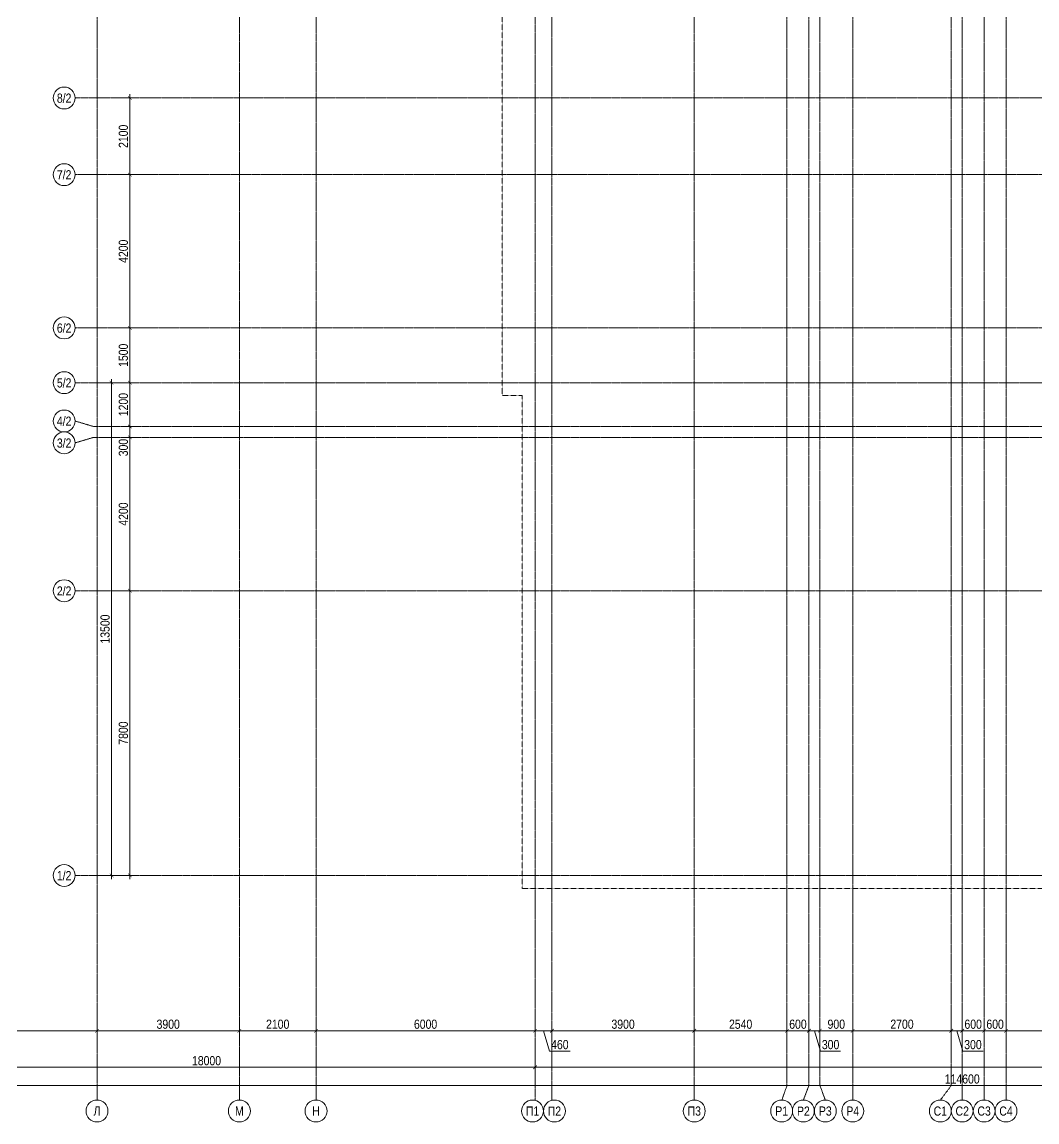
# Model space of a CAD drawing. Header units: millimetres. Extents: x -328335 to 1460319, y -208171 to 164069.
# Drawn here: x 332320 to 360122, y -6755 to 23381 of the extents above; entities that cross this region are included whole.
import ezdxf
from ezdxf import colors
from ezdxf.entities.mleader import LeaderData, LeaderLine
from ezdxf.enums import TextEntityAlignment as Align
from ezdxf.math import Vec2, Vec3

# ---------------------------------------------------------------- set-up
doc = ezdxf.new("R2010")
doc.units = ezdxf.units.MM
doc.header["$LTSCALE"] = 0.5
doc.linetypes.add('CENTER', pattern=[50.8, 31.75, -6.35, 6.35, -6.35])
doc.linetypes.add('DASHED', pattern=[19.05, 12.7, -6.35])
doc.layers.get('Defpoints').update_dxf_attribs({"color": 140})
doc.layers.add('АР_Делит', color=120, linetype='Continuous', lineweight=0, plot=False)
doc.layers.add('АЦ_Выноски', color=7, linetype='Continuous', lineweight=5)
doc.layers.add('РД_Оси_размер', color=8, linetype='Continuous', lineweight=0)
doc.layers.add('РД_Оси_100', color=7, linetype='Continuous', lineweight=0, true_color=0x525252)
doc.styles.add('style1', font='ARIALN.TTF')
doc.styles.add('ккк', font='isocpeur.ttf', dxfattribs={"width": 0.85, "oblique": 15})
doc.dimstyles.new('Dim100_ареал', dxfattribs={"dimscale": 100, "dimtxt": 2.5, "dimasz": 1, "dimexe": 1, "dimexo": 1, "dimgap": 0.5, "dimtad": 1, "dimzin": 12, "dimdsep": 46, "dimtxsty": 'style1', "dimblk": 'ARCHTICK', "dimcen": 1, "dimdle": 1, "dimaunit": 1, "dimadec": 0, "dimazin": 3, "dimtfac": 1, "dimtmove": 1, "dimatfit": 3, "dimldrblk": 'OPEN30', "dimfxl": 2, "dimfxlon": 1, "dimtolj": 1, "dimtzin": 0, "dimlwd": 5, "dimlwe": 5, "dimarcsym": 0})

# ---------------------------------------------------------------- blocks, each defined once
blk = doc.blocks.new('_Dot')
at = {"color": 0, "linetype": 'ByBlock', "lineweight": -2}
blk.add_line((-0.5, 0), (-1, 0), dxfattribs=at)
at = {"color": 0, "linetype": 'ByBlock', "const_width": 0.5}
blk.add_lwpolyline([(-0.25, 0, 1), (0.25, 0, 1)], format="xyb", close=True, dxfattribs=at)
blk = doc.blocks.new('A-iden')
at = {"linetype": 'Continuous', "lineweight": 5}
blk.add_circle((0, -4), 3, dxfattribs=at)
at = {"color": 0, "linetype": 'Continuous', "lineweight": 20, "style": 'ккк', "width": 0.85}
blk.add_attdef('ID', text='', height=4, dxfattribs=at).set_placement((0.31, -3.85), align=Align.MIDDLE_CENTER)
blk = doc.blocks.new('_ArchTick')
at = {"color": 0, "linetype": 'ByBlock', "const_width": 0.15}
blk.add_lwpolyline([(-0.5, -0.5), (0.5, 0.5)], dxfattribs=at)
blk = doc.blocks.new('*D265')
at = {"layer": 'Defpoints', "color": 0, "transparency": 16777216}
for p in [(28500, -3255), (33600, -3255), (33600, -4255)]:
    blk.add_point(p, dxfattribs=at)
at = {"layer": 'РД_Оси_размер', "color": 0, "lineweight": 5, "transparency": 16777216}
for p, q in [((28500, -4055), (28500, -4355)), ((33600, -4055), (33600, -4355)), ((28400, -4255), (33700, -4255))]:
    blk.add_line(p, q, dxfattribs=at)
at = {"layer": 'РД_Оси_размер', "color": 0, "lineweight": 5, "transparency": 16777216, "xscale": 100, "yscale": 100, "zscale": 100, "rotation": 180}
blk.add_blockref('_ArchTick', (28500, -4255), dxfattribs=at)
at = {"layer": 'РД_Оси_размер', "color": 0, "lineweight": 5, "transparency": 16777216, "xscale": 100, "yscale": 100, "zscale": 100}
blk.add_blockref('_ArchTick', (33600, -4255), dxfattribs=at)
at = {"layer": 'РД_Оси_размер', "color": 0, "transparency": 16777216, "insert": (31050, -4077), "char_height": 250, "attachment_point": 5, "style": 'style1'}
blk.add_mtext('\\A1;5100', dxfattribs=at)
blk = doc.blocks.new('_Open30')
at = {"color": 0, "linetype": 'ByBlock', "lineweight": -2}
for p, q in [((-1, 0.27), (0, 0)), ((0, 0), (-1, -0.27)), ((0, 0), (-1, 0))]:
    blk.add_line(p, q, dxfattribs=at)
blk = doc.blocks.new('*D266')
at = {"layer": 'Defpoints', "color": 0, "transparency": 16777216}
for p in [(33600, -3255), (37500, -3255), (37500, -4255)]:
    blk.add_point(p, dxfattribs=at)
at = {"layer": 'РД_Оси_размер', "color": 0, "lineweight": 5, "transparency": 16777216}
for p, q in [((33600, -4055), (33600, -4355)), ((37500, -4055), (37500, -4355)), ((33500, -4255), (37600, -4255))]:
    blk.add_line(p, q, dxfattribs=at)
at = {"layer": 'РД_Оси_размер', "color": 0, "lineweight": 5, "transparency": 16777216, "xscale": 100, "yscale": 100, "zscale": 100, "rotation": 180}
blk.add_blockref('_ArchTick', (33600, -4255), dxfattribs=at)
at = {"layer": 'РД_Оси_размер', "color": 0, "lineweight": 5, "transparency": 16777216, "xscale": 100, "yscale": 100, "zscale": 100}
blk.add_blockref('_ArchTick', (37500, -4255), dxfattribs=at)
at = {"layer": 'РД_Оси_размер', "color": 0, "transparency": 16777216, "insert": (35550, -4077), "char_height": 250, "attachment_point": 5, "style": 'style1'}
blk.add_mtext('\\A1;3900', dxfattribs=at)
blk = doc.blocks.new('*D267')
at = {"layer": 'Defpoints', "color": 0, "transparency": 16777216}
for p in [(37500, -3255), (39600, -3255), (39600, -4255)]:
    blk.add_point(p, dxfattribs=at)
at = {"layer": 'РД_Оси_размер', "color": 0, "lineweight": 5, "transparency": 16777216}
for p, q in [((37500, -4055), (37500, -4355)), ((39600, -4055), (39600, -4355)), ((37400, -4255), (39700, -4255))]:
    blk.add_line(p, q, dxfattribs=at)
at = {"layer": 'РД_Оси_размер', "color": 0, "lineweight": 5, "transparency": 16777216, "xscale": 100, "yscale": 100, "zscale": 100, "rotation": 180}
blk.add_blockref('_ArchTick', (37500, -4255), dxfattribs=at)
at = {"layer": 'РД_Оси_размер', "color": 0, "lineweight": 5, "transparency": 16777216, "xscale": 100, "yscale": 100, "zscale": 100}
blk.add_blockref('_ArchTick', (39600, -4255), dxfattribs=at)
at = {"layer": 'РД_Оси_размер', "color": 0, "transparency": 16777216, "insert": (38550, -4077), "char_height": 250, "attachment_point": 5, "style": 'style1'}
blk.add_mtext('\\A1;2100', dxfattribs=at)
blk = doc.blocks.new('*D268')
at = {"layer": 'Defpoints', "color": 0, "transparency": 16777216}
for p in [(39600, -3255), (45600, -3255), (45600, -4255)]:
    blk.add_point(p, dxfattribs=at)
at = {"layer": 'РД_Оси_размер', "color": 0, "lineweight": 5, "transparency": 16777216}
for p, q in [((39600, -4055), (39600, -4355)), ((45600, -4055), (45600, -4355)), ((39500, -4255), (45700, -4255))]:
    blk.add_line(p, q, dxfattribs=at)
at = {"layer": 'РД_Оси_размер', "color": 0, "lineweight": 5, "transparency": 16777216, "xscale": 100, "yscale": 100, "zscale": 100, "rotation": 180}
blk.add_blockref('_ArchTick', (39600, -4255), dxfattribs=at)
at = {"layer": 'РД_Оси_размер', "color": 0, "lineweight": 5, "transparency": 16777216, "xscale": 100, "yscale": 100, "zscale": 100}
blk.add_blockref('_ArchTick', (45600, -4255), dxfattribs=at)
at = {"layer": 'РД_Оси_размер', "color": 0, "transparency": 16777216, "insert": (42600, -4077), "char_height": 250, "attachment_point": 5, "style": 'style1'}
blk.add_mtext('\\A1;6000', dxfattribs=at)
blk = doc.blocks.new('*D269')
at = {"layer": 'Defpoints', "color": 0, "transparency": 16777216}
for p in [(45600, -3255), (46060, -3255), (46060, -4255)]:
    blk.add_point(p, dxfattribs=at)
at = {"layer": 'РД_Оси_размер', "color": 0, "lineweight": 5, "transparency": 16777216}
for p, q in [((45600, -4055), (45600, -4355)), ((46060, -4055), (46060, -4355)), ((45500, -4255), (46160, -4255)), ((45830, -4255), (45997, -4813)), ((45997, -4813), (46558, -4813))]:
    blk.add_line(p, q, dxfattribs=at)
at = {"layer": 'РД_Оси_размер', "color": 0, "lineweight": 5, "transparency": 16777216, "xscale": 100, "yscale": 100, "zscale": 100, "rotation": 180}
blk.add_blockref('_ArchTick', (45600, -4255), dxfattribs=at)
at = {"layer": 'РД_Оси_размер', "color": 0, "lineweight": 5, "transparency": 16777216, "xscale": 100, "yscale": 100, "zscale": 100}
blk.add_blockref('_ArchTick', (46060, -4255), dxfattribs=at)
at = {"layer": 'РД_Оси_размер', "color": 0, "transparency": 16777216, "insert": (46278, -4635), "char_height": 250, "attachment_point": 5, "style": 'style1'}
blk.add_mtext('\\A1;460', dxfattribs=at)
blk = doc.blocks.new('*D270')
at = {"layer": 'Defpoints', "color": 0, "transparency": 16777216}
for p in [(46060, -3255), (49960, -3255), (49960, -4255)]:
    blk.add_point(p, dxfattribs=at)
at = {"layer": 'РД_Оси_размер', "color": 0, "lineweight": 5, "transparency": 16777216}
for p, q in [((46060, -4055), (46060, -4355)), ((49960, -4055), (49960, -4355)), ((45960, -4255), (50060, -4255))]:
    blk.add_line(p, q, dxfattribs=at)
at = {"layer": 'РД_Оси_размер', "color": 0, "lineweight": 5, "transparency": 16777216, "xscale": 100, "yscale": 100, "zscale": 100, "rotation": 180}
blk.add_blockref('_ArchTick', (46060, -4255), dxfattribs=at)
at = {"layer": 'РД_Оси_размер', "color": 0, "lineweight": 5, "transparency": 16777216, "xscale": 100, "yscale": 100, "zscale": 100}
blk.add_blockref('_ArchTick', (49960, -4255), dxfattribs=at)
at = {"layer": 'РД_Оси_размер', "color": 0, "transparency": 16777216, "insert": (48010, -4077), "char_height": 250, "attachment_point": 5, "style": 'style1'}
blk.add_mtext('\\A1;3900', dxfattribs=at)
blk = doc.blocks.new('*D271')
at = {"layer": 'Defpoints', "color": 0, "transparency": 16777216}
for p in [(49960, -3255), (52500, -3255), (52500, -4255)]:
    blk.add_point(p, dxfattribs=at)
at = {"layer": 'РД_Оси_размер', "color": 0, "lineweight": 5, "transparency": 16777216}
for p, q in [((49960, -4055), (49960, -4355)), ((52500, -4055), (52500, -4355)), ((49860, -4255), (52600, -4255))]:
    blk.add_line(p, q, dxfattribs=at)
at = {"layer": 'РД_Оси_размер', "color": 0, "lineweight": 5, "transparency": 16777216, "xscale": 100, "yscale": 100, "zscale": 100, "rotation": 180}
blk.add_blockref('_ArchTick', (49960, -4255), dxfattribs=at)
at = {"layer": 'РД_Оси_размер', "color": 0, "lineweight": 5, "transparency": 16777216, "xscale": 100, "yscale": 100, "zscale": 100}
blk.add_blockref('_ArchTick', (52500, -4255), dxfattribs=at)
at = {"layer": 'РД_Оси_размер', "color": 0, "transparency": 16777216, "insert": (51230, -4077), "char_height": 250, "attachment_point": 5, "style": 'style1'}
blk.add_mtext('\\A1;2540', dxfattribs=at)
blk = doc.blocks.new('*D272')
at = {"layer": 'Defpoints', "color": 0, "transparency": 16777216}
for p in [(52500, -3255), (53100, -3255), (53100, -4255)]:
    blk.add_point(p, dxfattribs=at)
at = {"layer": 'РД_Оси_размер', "color": 0, "lineweight": 5, "transparency": 16777216}
for p, q in [((52500, -4055), (52500, -4355)), ((53100, -4055), (53100, -4355)), ((52400, -4255), (53200, -4255))]:
    blk.add_line(p, q, dxfattribs=at)
at = {"layer": 'РД_Оси_размер', "color": 0, "lineweight": 5, "transparency": 16777216, "xscale": 100, "yscale": 100, "zscale": 100, "rotation": 180}
blk.add_blockref('_ArchTick', (52500, -4255), dxfattribs=at)
at = {"layer": 'РД_Оси_размер', "color": 0, "lineweight": 5, "transparency": 16777216, "xscale": 100, "yscale": 100, "zscale": 100}
blk.add_blockref('_ArchTick', (53100, -4255), dxfattribs=at)
at = {"layer": 'РД_Оси_размер', "color": 0, "transparency": 16777216, "insert": (52800, -4077), "char_height": 250, "attachment_point": 5, "style": 'style1'}
blk.add_mtext('\\A1;600', dxfattribs=at)
blk = doc.blocks.new('*D273')
at = {"layer": 'Defpoints', "color": 0, "transparency": 16777216}
for p in [(53100, -3255), (53400, -3255), (53400, -4255)]:
    blk.add_point(p, dxfattribs=at)
at = {"layer": 'РД_Оси_размер', "color": 0, "lineweight": 5, "transparency": 16777216}
for p, q in [((53100, -4055), (53100, -4355)), ((53400, -4055), (53400, -4355)), ((53000, -4255), (53500, -4255)), ((53250, -4255), (53417, -4813)), ((53417, -4813), (53970, -4813))]:
    blk.add_line(p, q, dxfattribs=at)
at = {"layer": 'РД_Оси_размер', "color": 0, "lineweight": 5, "transparency": 16777216, "xscale": 100, "yscale": 100, "zscale": 100, "rotation": 180}
blk.add_blockref('_ArchTick', (53100, -4255), dxfattribs=at)
at = {"layer": 'РД_Оси_размер', "color": 0, "lineweight": 5, "transparency": 16777216, "xscale": 100, "yscale": 100, "zscale": 100}
blk.add_blockref('_ArchTick', (53400, -4255), dxfattribs=at)
at = {"layer": 'РД_Оси_размер', "color": 0, "transparency": 16777216, "insert": (53694, -4635), "char_height": 250, "attachment_point": 5, "style": 'style1'}
blk.add_mtext('\\A1;300', dxfattribs=at)
blk = doc.blocks.new('*D274')
at = {"layer": 'Defpoints', "color": 0, "transparency": 16777216}
for p in [(53400, -3255), (54300, -3255), (54300, -4255)]:
    blk.add_point(p, dxfattribs=at)
at = {"layer": 'РД_Оси_размер', "color": 0, "lineweight": 5, "transparency": 16777216}
for p, q in [((53400, -4055), (53400, -4355)), ((54300, -4055), (54300, -4355)), ((53300, -4255), (54400, -4255))]:
    blk.add_line(p, q, dxfattribs=at)
at = {"layer": 'РД_Оси_размер', "color": 0, "lineweight": 5, "transparency": 16777216, "xscale": 100, "yscale": 100, "zscale": 100, "rotation": 180}
blk.add_blockref('_ArchTick', (53400, -4255), dxfattribs=at)
at = {"layer": 'РД_Оси_размер', "color": 0, "lineweight": 5, "transparency": 16777216, "xscale": 100, "yscale": 100, "zscale": 100}
blk.add_blockref('_ArchTick', (54300, -4255), dxfattribs=at)
at = {"layer": 'РД_Оси_размер', "color": 0, "transparency": 16777216, "insert": (53850, -4077), "char_height": 250, "attachment_point": 5, "style": 'style1'}
blk.add_mtext('\\A1;900', dxfattribs=at)
blk = doc.blocks.new('*D186')
at = {"layer": 'Defpoints', "color": 0, "transparency": 16777216}
for p in [(54300, -3255), (57000, -3255), (57000, -4255)]:
    blk.add_point(p, dxfattribs=at)
at = {"layer": 'РД_Оси_размер', "color": 0, "lineweight": 5, "transparency": 16777216}
for p, q in [((54300, -4055), (54300, -4355)), ((57000, -4055), (57000, -4355)), ((54200, -4255), (57100, -4255))]:
    blk.add_line(p, q, dxfattribs=at)
at = {"layer": 'РД_Оси_размер', "color": 0, "lineweight": 5, "transparency": 16777216, "xscale": 100, "yscale": 100, "zscale": 100, "rotation": 180}
blk.add_blockref('_ArchTick', (54300, -4255), dxfattribs=at)
at = {"layer": 'РД_Оси_размер', "color": 0, "lineweight": 5, "transparency": 16777216, "xscale": 100, "yscale": 100, "zscale": 100}
blk.add_blockref('_ArchTick', (57000, -4255), dxfattribs=at)
at = {"layer": 'РД_Оси_размер', "color": 0, "transparency": 16777216, "insert": (55650, -4077), "char_height": 250, "attachment_point": 5, "style": 'style1'}
blk.add_mtext('\\A1;2700', dxfattribs=at)
blk = doc.blocks.new('*D187')
at = {"layer": 'Defpoints', "color": 0, "transparency": 16777216}
for p in [(57000, -3255), (57300, -3255), (57300, -4255)]:
    blk.add_point(p, dxfattribs=at)
at = {"layer": 'РД_Оси_размер', "color": 0, "lineweight": 5, "transparency": 16777216}
for p, q in [((57000, -4055), (57000, -4355)), ((57300, -4055), (57300, -4355)), ((56900, -4255), (57400, -4255)), ((57150, -4255), (57317, -4813)), ((57317, -4813), (57870, -4813))]:
    blk.add_line(p, q, dxfattribs=at)
at = {"layer": 'РД_Оси_размер', "color": 0, "lineweight": 5, "transparency": 16777216, "xscale": 100, "yscale": 100, "zscale": 100, "rotation": 180}
blk.add_blockref('_ArchTick', (57000, -4255), dxfattribs=at)
at = {"layer": 'РД_Оси_размер', "color": 0, "lineweight": 5, "transparency": 16777216, "xscale": 100, "yscale": 100, "zscale": 100}
blk.add_blockref('_ArchTick', (57300, -4255), dxfattribs=at)
at = {"layer": 'РД_Оси_размер', "color": 0, "transparency": 16777216, "insert": (57594, -4635), "char_height": 250, "attachment_point": 5, "style": 'style1'}
blk.add_mtext('\\A1;300', dxfattribs=at)
blk = doc.blocks.new('*D188')
at = {"layer": 'Defpoints', "color": 0, "transparency": 16777216}
for p in [(57300, -3255), (57900, -3255), (57900, -4255)]:
    blk.add_point(p, dxfattribs=at)
at = {"layer": 'РД_Оси_размер', "color": 0, "lineweight": 5, "transparency": 16777216}
for p, q in [((57300, -4055), (57300, -4355)), ((57900, -4055), (57900, -4355)), ((57200, -4255), (58000, -4255))]:
    blk.add_line(p, q, dxfattribs=at)
at = {"layer": 'РД_Оси_размер', "color": 0, "lineweight": 5, "transparency": 16777216, "xscale": 100, "yscale": 100, "zscale": 100, "rotation": 180}
blk.add_blockref('_ArchTick', (57300, -4255), dxfattribs=at)
at = {"layer": 'РД_Оси_размер', "color": 0, "lineweight": 5, "transparency": 16777216, "xscale": 100, "yscale": 100, "zscale": 100}
blk.add_blockref('_ArchTick', (57900, -4255), dxfattribs=at)
at = {"layer": 'РД_Оси_размер', "color": 0, "transparency": 16777216, "insert": (57600, -4077), "char_height": 250, "attachment_point": 5, "style": 'style1'}
blk.add_mtext('\\A1;600', dxfattribs=at)
blk = doc.blocks.new('*D189')
at = {"layer": 'Defpoints', "color": 0, "transparency": 16777216}
for p in [(57900, -3255), (58500, -3255), (58500, -4255)]:
    blk.add_point(p, dxfattribs=at)
at = {"layer": 'РД_Оси_размер', "color": 0, "lineweight": 5, "transparency": 16777216}
for p, q in [((57900, -4055), (57900, -4355)), ((58500, -4055), (58500, -4355)), ((57800, -4255), (58600, -4255))]:
    blk.add_line(p, q, dxfattribs=at)
at = {"layer": 'РД_Оси_размер', "color": 0, "lineweight": 5, "transparency": 16777216, "xscale": 100, "yscale": 100, "zscale": 100, "rotation": 180}
blk.add_blockref('_ArchTick', (57900, -4255), dxfattribs=at)
at = {"layer": 'РД_Оси_размер', "color": 0, "lineweight": 5, "transparency": 16777216, "xscale": 100, "yscale": 100, "zscale": 100}
blk.add_blockref('_ArchTick', (58500, -4255), dxfattribs=at)
at = {"layer": 'РД_Оси_размер', "color": 0, "transparency": 16777216, "insert": (58200, -4077), "char_height": 250, "attachment_point": 5, "style": 'style1'}
blk.add_mtext('\\A1;600', dxfattribs=at)
blk = doc.blocks.new('*D190')
at = {"layer": 'Defpoints', "color": 0, "transparency": 16777216}
for p in [(58500, -3255), (62100, -3255), (62100, -4255)]:
    blk.add_point(p, dxfattribs=at)
at = {"layer": 'РД_Оси_размер', "color": 0, "lineweight": 5, "transparency": 16777216}
for p, q in [((58500, -4055), (58500, -4355)), ((62100, -4055), (62100, -4355)), ((58400, -4255), (62200, -4255))]:
    blk.add_line(p, q, dxfattribs=at)
at = {"layer": 'РД_Оси_размер', "color": 0, "lineweight": 5, "transparency": 16777216, "xscale": 100, "yscale": 100, "zscale": 100, "rotation": 180}
blk.add_blockref('_ArchTick', (58500, -4255), dxfattribs=at)
at = {"layer": 'РД_Оси_размер', "color": 0, "lineweight": 5, "transparency": 16777216, "xscale": 100, "yscale": 100, "zscale": 100}
blk.add_blockref('_ArchTick', (62100, -4255), dxfattribs=at)
at = {"layer": 'РД_Оси_размер', "color": 0, "transparency": 16777216, "insert": (60300, -4077), "char_height": 250, "attachment_point": 5, "style": 'style1'}
blk.add_mtext('\\A1;3600', dxfattribs=at)
blk = doc.blocks.new('*D24')
at = {"layer": 'Defpoints', "color": 0, "transparency": 16777216}
for p in [(0, -3255), (114600, -3255), (114600, -5755)]:
    blk.add_point(p, dxfattribs=at)
at = {"layer": 'РД_Оси_размер', "color": 0, "lineweight": 5, "transparency": 16777216}
for p, q in [((0, -5555), (0, -5855)), ((114600, -5555), (114600, -5855)), ((-100, -5755), (114700, -5755))]:
    blk.add_line(p, q, dxfattribs=at)
at = {"layer": 'РД_Оси_размер', "color": 0, "lineweight": 5, "transparency": 16777216, "xscale": 100, "yscale": 100, "zscale": 100, "rotation": 180}
blk.add_blockref('_ArchTick', (0, -5755), dxfattribs=at)
at = {"layer": 'РД_Оси_размер', "color": 0, "lineweight": 5, "transparency": 16777216, "xscale": 100, "yscale": 100, "zscale": 100}
blk.add_blockref('_ArchTick', (114600, -5755), dxfattribs=at)
at = {"layer": 'РД_Оси_размер', "color": 0, "transparency": 16777216, "insert": (57300, -5577), "char_height": 250, "attachment_point": 5, "style": 'style1'}
blk.add_mtext('\\A1;114600', dxfattribs=at)
blk = doc.blocks.new('*D37')
at = {"layer": 'Defpoints', "color": 0, "transparency": 16777216}
for p in [(34000, 13500), (37500, 13500), (37500, 0)]:
    blk.add_point(p, dxfattribs=at)
at = {"layer": 'РД_Оси_размер', "color": 0, "lineweight": 5, "transparency": 16777216}
for p, q in [((34000, -100), (34000, 13600)), ((34200, 13500), (33900, 13500)), ((34200, 0), (33900, 0))]:
    blk.add_line(p, q, dxfattribs=at)
at = {"layer": 'РД_Оси_размер', "color": 0, "lineweight": 5, "transparency": 16777216, "xscale": 100, "yscale": 100, "zscale": 100}
for p, rotation in [((34000, 13500), 90), ((34000, 0), 270)]:
    blk.add_blockref('_ArchTick', p, dxfattribs=dict(at, rotation=rotation))
at = {"layer": 'РД_Оси_размер', "color": 0, "transparency": 16777216, "insert": (33822, 6750), "char_height": 250, "attachment_point": 5, "rotation": 90, "style": 'style1'}
blk.add_mtext('\\A1;13500', dxfattribs=at)
blk = doc.blocks.new('*D293')
at = {"layer": 'Defpoints', "color": 0, "transparency": 16777216}
for p in [(36000, 21300), (34500, 19200), (36000, 19200)]:
    blk.add_point(p, dxfattribs=at)
at = {"layer": 'РД_Оси_размер', "color": 0, "lineweight": 5, "transparency": 16777216}
for p, q in [((34500, 21400), (34500, 19100)), ((34700, 21300), (34400, 21300)), ((34700, 19200), (34400, 19200))]:
    blk.add_line(p, q, dxfattribs=at)
at = {"layer": 'РД_Оси_размер', "color": 0, "lineweight": 5, "transparency": 16777216, "xscale": 100, "yscale": 100, "zscale": 100}
for p, rotation in [((34500, 21300), 90), ((34500, 19200), 270)]:
    blk.add_blockref('_ArchTick', p, dxfattribs=dict(at, rotation=rotation))
at = {"layer": 'РД_Оси_размер', "color": 0, "transparency": 16777216, "insert": (34322, 20250), "char_height": 250, "attachment_point": 5, "rotation": 90, "style": 'style1'}
blk.add_mtext('\\A1;2100', dxfattribs=at)
blk = doc.blocks.new('*D38')
at = {"layer": 'Defpoints', "color": 0, "transparency": 16777216}
for p in [(36000, 19200), (34500, 15000), (36000, 15000)]:
    blk.add_point(p, dxfattribs=at)
at = {"layer": 'РД_Оси_размер', "color": 0, "lineweight": 5, "transparency": 16777216}
for p, q in [((34500, 19300), (34500, 14900)), ((34700, 19200), (34400, 19200)), ((34700, 15000), (34400, 15000))]:
    blk.add_line(p, q, dxfattribs=at)
at = {"layer": 'РД_Оси_размер', "color": 0, "lineweight": 5, "transparency": 16777216, "xscale": 100, "yscale": 100, "zscale": 100}
for p, rotation in [((34500, 19200), 90), ((34500, 15000), 270)]:
    blk.add_blockref('_ArchTick', p, dxfattribs=dict(at, rotation=rotation))
at = {"layer": 'РД_Оси_размер', "color": 0, "transparency": 16777216, "insert": (34322, 17100), "char_height": 250, "attachment_point": 5, "rotation": 90, "style": 'style1'}
blk.add_mtext('\\A1;4200', dxfattribs=at)
blk = doc.blocks.new('*D294')
at = {"layer": 'Defpoints', "color": 0, "transparency": 16777216}
for p in [(36000, 15000), (34500, 13500), (36000, 13500)]:
    blk.add_point(p, dxfattribs=at)
at = {"layer": 'РД_Оси_размер', "color": 0, "lineweight": 5, "transparency": 16777216}
for p, q in [((34500, 15100), (34500, 13400)), ((34700, 15000), (34400, 15000)), ((34700, 13500), (34400, 13500))]:
    blk.add_line(p, q, dxfattribs=at)
at = {"layer": 'РД_Оси_размер', "color": 0, "lineweight": 5, "transparency": 16777216, "xscale": 100, "yscale": 100, "zscale": 100}
for p, rotation in [((34500, 15000), 90), ((34500, 13500), 270)]:
    blk.add_blockref('_ArchTick', p, dxfattribs=dict(at, rotation=rotation))
at = {"layer": 'РД_Оси_размер', "color": 0, "transparency": 16777216, "insert": (34322, 14250), "char_height": 250, "attachment_point": 5, "rotation": 90, "style": 'style1'}
blk.add_mtext('\\A1;1500', dxfattribs=at)
blk = doc.blocks.new('*D295')
at = {"layer": 'Defpoints', "color": 0, "transparency": 16777216}
for p in [(36000, 13500), (34500, 12300), (36000, 12300)]:
    blk.add_point(p, dxfattribs=at)
at = {"layer": 'РД_Оси_размер', "color": 0, "lineweight": 5, "transparency": 16777216}
for p, q in [((34500, 13600), (34500, 12200)), ((34700, 13500), (34400, 13500)), ((34700, 12300), (34400, 12300))]:
    blk.add_line(p, q, dxfattribs=at)
at = {"layer": 'РД_Оси_размер', "color": 0, "lineweight": 5, "transparency": 16777216, "xscale": 100, "yscale": 100, "zscale": 100}
for p, rotation in [((34500, 13500), 90), ((34500, 12300), 270)]:
    blk.add_blockref('_ArchTick', p, dxfattribs=dict(at, rotation=rotation))
at = {"layer": 'РД_Оси_размер', "color": 0, "transparency": 16777216, "insert": (34322, 12900), "char_height": 250, "attachment_point": 5, "rotation": 90, "style": 'style1'}
blk.add_mtext('\\A1;1200', dxfattribs=at)
blk = doc.blocks.new('*D296')
at = {"layer": 'Defpoints', "color": 0, "transparency": 16777216}
for p in [(36000, 12300), (34500, 12000), (36000, 12000)]:
    blk.add_point(p, dxfattribs=at)
at = {"layer": 'РД_Оси_размер', "color": 0, "lineweight": 5, "transparency": 16777216}
for p, q in [((34500, 12400), (34500, 11900)), ((34700, 12300), (34400, 12300)), ((34700, 12000), (34400, 12000))]:
    blk.add_line(p, q, dxfattribs=at)
at = {"layer": 'РД_Оси_размер', "color": 0, "lineweight": 5, "transparency": 16777216, "xscale": 100, "yscale": 100, "zscale": 100}
for p, rotation in [((34500, 12300), 90), ((34500, 12000), 270)]:
    blk.add_blockref('_ArchTick', p, dxfattribs=dict(at, rotation=rotation))
at = {"layer": 'РД_Оси_размер', "color": 0, "transparency": 16777216, "insert": (34322, 11723), "char_height": 250, "attachment_point": 5, "rotation": 90, "style": 'style1'}
blk.add_mtext('\\A1;300', dxfattribs=at)
blk = doc.blocks.new('*D297')
at = {"layer": 'Defpoints', "color": 0, "transparency": 16777216}
for p in [(36000, 12000), (34500, 7800), (36000, 7800)]:
    blk.add_point(p, dxfattribs=at)
at = {"layer": 'РД_Оси_размер', "color": 0, "lineweight": 5, "transparency": 16777216}
for p, q in [((34500, 12100), (34500, 7700)), ((34700, 12000), (34400, 12000)), ((34700, 7800), (34400, 7800))]:
    blk.add_line(p, q, dxfattribs=at)
at = {"layer": 'РД_Оси_размер', "color": 0, "lineweight": 5, "transparency": 16777216, "xscale": 100, "yscale": 100, "zscale": 100}
for p, rotation in [((34500, 12000), 90), ((34500, 7800), 270)]:
    blk.add_blockref('_ArchTick', p, dxfattribs=dict(at, rotation=rotation))
at = {"layer": 'РД_Оси_размер', "color": 0, "transparency": 16777216, "insert": (34322, 9900), "char_height": 250, "attachment_point": 5, "rotation": 90, "style": 'style1'}
blk.add_mtext('\\A1;4200', dxfattribs=at)
blk = doc.blocks.new('*D298')
at = {"layer": 'Defpoints', "color": 0, "transparency": 16777216}
for p in [(36000, 7800), (34500, 0), (36000, 0)]:
    blk.add_point(p, dxfattribs=at)
at = {"layer": 'РД_Оси_размер', "color": 0, "lineweight": 5, "transparency": 16777216}
for p, q in [((34500, 7900), (34500, -100)), ((34700, 7800), (34400, 7800)), ((34700, 0), (34400, 0))]:
    blk.add_line(p, q, dxfattribs=at)
at = {"layer": 'РД_Оси_размер', "color": 0, "lineweight": 5, "transparency": 16777216, "xscale": 100, "yscale": 100, "zscale": 100}
for p, rotation in [((34500, 7800), 90), ((34500, 0), 270)]:
    blk.add_blockref('_ArchTick', p, dxfattribs=dict(at, rotation=rotation))
at = {"layer": 'РД_Оси_размер', "color": 0, "transparency": 16777216, "insert": (34322, 3900), "char_height": 250, "attachment_point": 5, "rotation": 90, "style": 'style1'}
blk.add_mtext('\\A1;7800', dxfattribs=at)
blk = doc.blocks.new('*D44')
at = {"layer": 'Defpoints', "color": 0, "transparency": 16777216}
for p in [(27600, -3255), (45600, -3253), (45600, -5255)]:
    blk.add_point(p, dxfattribs=at)
at = {"layer": 'РД_Оси_размер', "color": 0, "lineweight": 5, "transparency": 16777216}
for p, q in [((27600, -5055), (27600, -5355)), ((45600, -5055), (45600, -5355)), ((27500, -5255), (45700, -5255))]:
    blk.add_line(p, q, dxfattribs=at)
at = {"layer": 'РД_Оси_размер', "color": 0, "lineweight": 5, "transparency": 16777216, "xscale": 100, "yscale": 100, "zscale": 100, "rotation": 180}
blk.add_blockref('_ArchTick', (27600, -5255), dxfattribs=at)
at = {"layer": 'РД_Оси_размер', "color": 0, "lineweight": 5, "transparency": 16777216, "xscale": 100, "yscale": 100, "zscale": 100}
blk.add_blockref('_ArchTick', (45600, -5255), dxfattribs=at)
at = {"layer": 'РД_Оси_размер', "color": 0, "transparency": 16777216, "insert": (36600, -5077), "char_height": 250, "attachment_point": 5, "style": 'style1'}
blk.add_mtext('\\A1;18000', dxfattribs=at)
blk = doc.blocks.new('*D40')
at = {"layer": 'Defpoints', "color": 0, "transparency": 16777216}
for p in [(45600, -3255), (83100, -3255), (83100, -5255)]:
    blk.add_point(p, dxfattribs=at)
at = {"layer": 'РД_Оси_размер', "color": 0, "lineweight": 5, "transparency": 16777216}
for p, q in [((45600, -5055), (45600, -5355)), ((83100, -5055), (83100, -5355)), ((45500, -5255), (83200, -5255))]:
    blk.add_line(p, q, dxfattribs=at)
at = {"layer": 'РД_Оси_размер', "color": 0, "lineweight": 5, "transparency": 16777216, "xscale": 100, "yscale": 100, "zscale": 100, "rotation": 180}
blk.add_blockref('_ArchTick', (45600, -5255), dxfattribs=at)
at = {"layer": 'РД_Оси_размер', "color": 0, "lineweight": 5, "transparency": 16777216, "xscale": 100, "yscale": 100, "zscale": 100}
blk.add_blockref('_ArchTick', (83100, -5255), dxfattribs=at)
at = {"layer": 'РД_Оси_размер', "color": 0, "transparency": 16777216, "insert": (64350, -5077), "char_height": 250, "attachment_point": 5, "style": 'style1'}
blk.add_mtext('\\A1;37500', dxfattribs=at)
blk = doc.blocks.new('СОШ_2200_АР_ОСИ_М100_28.05.24')
at = {"layer": 'АР_Делит', "color": 5, "linetype": 'DASHED'}
blk.add_lwpolyline([(-355, 100855), (37145, 100855), (37145, 129155), (72745, 129155), (72745, 135155), (114955, 135155), (114955, -355), (93595.036, -355), (93595.036, 13855), (94145, 13855), (94145, 68320), (66055, 68320), (66055, 13857.73), (83455, 13857.73), (83455, -355), (45245, -355), (45245, 13145), (44695, 13145), (44695, 26755), (45245, 26755), (45245, 68320), (20455, 68320)], dxfattribs=at)
at = {"layer": 'РД_Оси_100', "color": 8, "linetype": 'CENTER', "true_color": 0x808080}
for p, q in [((37500, -6155), (37500, 139938.679)), ((39600, -6155), (39600, 139938.679)), ((49960, -6155), (49960, 139938.679)), ((71363.995, 19200), (33000, 19200)), ((71363.995, 15000), (33000, 15000)), ((33000, 13500), (85055, 13500)), ((33000, 7800), (85055, 7800)), ((33000, 0), (85055, 0))]:
    blk.add_line(p, q, dxfattribs=at)
for points in [[(33600, 139938.679), (33600, -6155)], [(45530, 139938.679), (45600, 139538.679), (45600, -6163.457)], [(46060, -6163.105), (46060, 139538.679), (46130, 139938.679)], [(52500, 139938.679), (52500, -5755), (52358.276, -6155)], [(53100, 139938.679), (53100, -5755), (52949.266, -6155)], [(54300, 139938.679), (54300, -6155)], [(57300, 139938.679), (57300, -6155)], [(58500, 139938.679), (58500, -6155)], [(57000, 70839.76), (57000, -5755), (56700, -6155)], [(53400, 70753.904), (53400, -5755), (53550, -6155)], [(57900, 70753.904), (57900, -6155)], [(33000, 21300), (71363.995, 21300)], [(85055, 12300), (33500, 12300), (33000, 12450)], [(85055, 12000), (33500, 12000), (33000, 11850)]]:
    blk.add_lwpolyline(points, dxfattribs=at)
at = {"layer": 'РД_Оси_100', "color": 0}
ref = blk.add_blockref('A-iden', (32700, 21700), dxfattribs=dict(at, xscale=100, yscale=100, zscale=100))
ref.add_attrib('ID', '8/2', dxfattribs={"layer": '0', "linetype": 'Continuous', "height": 250, "style": 'style1'}).set_placement((32700, 21300), align=Align.MIDDLE)
ref = blk.add_blockref('A-iden', (32700, 19600), dxfattribs=dict(at, xscale=100, yscale=100, zscale=100))
ref.add_attrib('ID', '7/2', dxfattribs={"layer": '0', "linetype": 'Continuous', "height": 250, "style": 'style1'}).set_placement((32700, 19200), align=Align.MIDDLE)
ref = blk.add_blockref('A-iden', (32700, 15400), dxfattribs=dict(at, xscale=100, yscale=100, zscale=100))
ref.add_attrib('ID', '6/2', dxfattribs={"layer": '0', "linetype": 'Continuous', "height": 250, "style": 'style1'}).set_placement((32700, 15000), align=Align.MIDDLE)
ref = blk.add_blockref('A-iden', (32700, 13900), dxfattribs=dict(at, xscale=100, yscale=100, zscale=100))
ref.add_attrib('ID', '5/2', dxfattribs={"layer": '0', "linetype": 'Continuous', "height": 250, "style": 'style1'}).set_placement((32700, 13500), align=Align.MIDDLE)
ref = blk.add_blockref('A-iden', (32700, 12850), dxfattribs=dict(at, xscale=100, yscale=100, zscale=100))
ref.add_attrib('ID', '4/2', dxfattribs={"layer": '0', "linetype": 'Continuous', "height": 250, "style": 'style1'}).set_placement((32700, 12450), align=Align.MIDDLE)
ref = blk.add_blockref('A-iden', (32700, 12250), dxfattribs=dict(at, xscale=100, yscale=100, zscale=100))
ref.add_attrib('ID', '3/2', dxfattribs={"layer": '0', "linetype": 'Continuous', "height": 250, "style": 'style1'}).set_placement((32700, 11850), align=Align.MIDDLE)
ref = blk.add_blockref('A-iden', (32700, 8200), dxfattribs=dict(at, xscale=100, yscale=100, zscale=100))
ref.add_attrib('ID', '2/2', dxfattribs={"layer": '0', "linetype": 'Continuous', "height": 250, "style": 'style1'}).set_placement((32700, 7800), align=Align.MIDDLE)
ref = blk.add_blockref('A-iden', (32700, 400), dxfattribs=dict(at, xscale=100, yscale=100, zscale=100))
ref.add_attrib('ID', '1/2', dxfattribs={"layer": '0', "linetype": 'Continuous', "height": 250, "style": 'style1'}).set_placement((32700, 0), align=Align.MIDDLE)
ref = blk.add_blockref('A-iden', (33600, -6054.999), dxfattribs=dict(at, xscale=100, yscale=100, zscale=100))
ref.add_attrib('ID', 'Л', dxfattribs={"layer": '0', "linetype": 'Continuous', "height": 250, "style": 'style1'}).set_placement((33600, -6454.999), align=Align.MIDDLE)
ref = blk.add_blockref('A-iden', (37500, -6054.999), dxfattribs=dict(at, xscale=100, yscale=100, zscale=100))
ref.add_attrib('ID', 'М', dxfattribs={"layer": '0', "linetype": 'Continuous', "height": 250, "style": 'style1'}).set_placement((37500, -6454.999), align=Align.MIDDLE)
ref = blk.add_blockref('A-iden', (39600, -6054.999), dxfattribs=dict(at, xscale=100, yscale=100, zscale=100))
ref.add_attrib('ID', 'Н', dxfattribs={"layer": '0', "linetype": 'Continuous', "height": 250, "style": 'style1'}).set_placement((39600, -6454.999), align=Align.MIDDLE)
ref = blk.add_blockref('A-iden', (45529.266, -6054.999), dxfattribs=dict(at, xscale=100, yscale=100, zscale=100))
ref.add_attrib('ID', 'П1', dxfattribs={"layer": '0', "linetype": 'Continuous', "height": 250, "style": 'style1'}).set_placement((45529.266, -6454.999), align=Align.MIDDLE)
at = {"layer": 'РД_Оси_100', "color": 1}
ref = blk.add_blockref('A-iden', (46129.266, -6054.999), dxfattribs=dict(at, xscale=100, yscale=100, zscale=100))
ref.add_attrib('ID', 'П2', dxfattribs={"layer": '0', "linetype": 'Continuous', "height": 250, "style": 'style1'}).set_placement((46129.266, -6454.999), align=Align.MIDDLE)
ref = blk.add_blockref('A-iden', (49960, -6054.999), dxfattribs=dict(at, xscale=100, yscale=100, zscale=100))
ref.add_attrib('ID', 'П3', dxfattribs={"layer": '0', "linetype": 'Continuous', "height": 250, "style": 'style1'}).set_placement((49960, -6454.999), align=Align.MIDDLE)
at = {"layer": 'РД_Оси_100', "color": 0}
ref = blk.add_blockref('A-iden', (52353.771, -6054.966), dxfattribs=dict(at, xscale=100, yscale=100, zscale=100))
ref.add_attrib('ID', 'Р1', dxfattribs={"layer": '0', "linetype": 'Continuous', "height": 250, "style": 'style1'}).set_placement((52353.771, -6454.966), align=Align.MIDDLE)
ref = blk.add_blockref('A-iden', (52948.532, -6054.999), dxfattribs=dict(at, xscale=100, yscale=100, zscale=100))
ref.add_attrib('ID', 'Р2', dxfattribs={"layer": '0', "linetype": 'Continuous', "height": 250, "style": 'style1'}).set_placement((52948.532, -6454.999), align=Align.MIDDLE)
ref = blk.add_blockref('A-iden', (53549.266, -6054.999), dxfattribs=dict(at, xscale=100, yscale=100, zscale=100))
ref.add_attrib('ID', 'Р3', dxfattribs={"layer": '0', "linetype": 'Continuous', "height": 250, "style": 'style1'}).set_placement((53549.266, -6454.999), align=Align.MIDDLE)
ref = blk.add_blockref('A-iden', (54300.734, -6054.999), dxfattribs=dict(at, xscale=100, yscale=100, zscale=100))
ref.add_attrib('ID', 'Р4', dxfattribs={"layer": '0', "linetype": 'Continuous', "height": 250, "style": 'style1'}).set_placement((54300.734, -6454.999), align=Align.MIDDLE)
ref = blk.add_blockref('A-iden', (56700, -6055), dxfattribs=dict(at, xscale=100, yscale=100, zscale=100))
ref.add_attrib('ID', 'С1', dxfattribs={"layer": '0', "linetype": 'Continuous', "height": 250, "style": 'style1'}).set_placement((56700, -6455), align=Align.MIDDLE)
ref = blk.add_blockref('A-iden', (57299.266, -6054.999), dxfattribs=dict(at, xscale=100, yscale=100, zscale=100))
ref.add_attrib('ID', 'С2', dxfattribs={"layer": '0', "linetype": 'Continuous', "height": 250, "style": 'style1'}).set_placement((57299.266, -6454.999), align=Align.MIDDLE)
ref = blk.add_blockref('A-iden', (57899.266, -6054.999), dxfattribs=dict(at, xscale=100, yscale=100, zscale=100))
ref.add_attrib('ID', 'С3', dxfattribs={"layer": '0', "linetype": 'Continuous', "height": 250, "style": 'style1'}).set_placement((57899.266, -6454.999), align=Align.MIDDLE)
ref = blk.add_blockref('A-iden', (58499.266, -6054.999), dxfattribs=dict(at, xscale=100, yscale=100, zscale=100))
ref.add_attrib('ID', 'С4', dxfattribs={"layer": '0', "linetype": 'Continuous', "height": 250, "style": 'style1'}).set_placement((58499.266, -6454.999), align=Align.MIDDLE)
at = {"layer": 'РД_Оси_размер'}
for base, p1, p2, picture, middle in [((34500, 19200), (36000, 21300), (36000, 19200), '*D293', (34322.357, 20250)), ((34500, 15000), (36000, 19200), (36000, 15000), '*D38', (34322.357, 17100)), ((34500, 13500), (36000, 15000), (36000, 13500), '*D294', (34322.357, 14250)), ((34000, 13500), (37500, 0), (37500.05, 13500), '*D37', (33822.357, 6750)), ((34500, 12300), (36000, 13500), (36000, 12300), '*D295', (34322.357, 12900)), ((34500, 7800), (36000, 12000), (36000, 7800), '*D297', (34322.357, 9900)), ((34500, 0), (36000, 7800), (36000, 0), '*D298', (34322.357, 3900))]:
    dim = blk.add_linear_dim(base=base, p1=p1, p2=p2, angle=90, dimstyle='Dim100_ареал', dxfattribs=at)
    dim.commit()
    dim.dimension.update_dxf_attribs({"geometry": picture, "text_midpoint": middle})
dim = blk.add_linear_dim(base=(34500, 12000), p1=(36000, 12300), p2=(36000, 12000), angle=90, dimstyle='Dim100_ареал', dxfattribs=at)
dim.commit()
dim.dimension.update_dxf_attribs({"geometry": '*D296', "text_midpoint": (34500, 11722.861), "dimtype": 160})
for base, p1, p2, picture, middle in [((114600, -5755), (0, -3255), (114600, -3255), '*D24', (57300, -5577.357)), ((45600, -5255), (27600, -3255), (45600, -3253.064), '*D44', (36600, -5077.357)), ((33600, -4255), (28500, -3255), (33600, -3255), '*D265', (31050, -4077.357)), ((37500, -4255), (33600, -3255), (37500, -3255), '*D266', (35550, -4077.357)), ((39600, -4255), (37500, -3255), (39600, -3255), '*D267', (38550, -4077.357)), ((45600, -4255), (39600, -3255), (45600, -3255), '*D268', (42600, -4077.357)), ((46060, -4255), (45600, -3255), (46060, -3255), '*D269', (46047.379, -4635.286)), ((83100, -5255), (45600, -3255), (83100, -3255), '*D40', (64350, -5077.357)), ((49960, -4255), (46060, -3255), (49960, -3255), '*D270', (48010, -4077.357)), ((52500, -4255), (49960, -3255), (52500, -3255), '*D271', (51230, -4077.357)), ((53100, -4255), (52500, -3255), (53100, -3255), '*D272', (52800, -4077.357)), ((53400, -4255), (53100, -3255), (53400, -3255), '*D273', (53467.379, -4635.286)), ((54300, -4255), (53400, -3255), (54300, -3255), '*D274', (53850, -4077.357)), ((57000, -4255), (54300, -3255), (57000, -3255), '*D186', (55650, -4077.357)), ((57300, -4255), (57000, -3255), (57300, -3255), '*D187', (57367.379, -4635.286)), ((57900, -4255), (57300, -3255), (57900, -3255), '*D188', (57600, -4077.357)), ((58500, -4255), (57900, -3255), (58500, -3255), '*D189', (58200, -4077.357)), ((62100, -4255), (58500, -3255), (62100, -3255), '*D190', (60300, -4077.357))]:
    dim = blk.add_linear_dim(base=base, p1=p1, p2=p2, dimstyle='Dim100_ареал', dxfattribs=at)
    dim.commit()
    dim.dimension.update_dxf_attribs({"geometry": picture, "text_midpoint": middle})

msp = doc.modelspace()

# ---------------------------------------------------------------- block references
at = {"layer": 'РД_Оси_100'}
msp.add_blockref('СОШ_2200_АР_ОСИ_М100_28.05.24', (300774.217, 0), dxfattribs=at)

# ---------------------------------------------------------------- leaders
at = {"layer": 'АЦ_Выноски'}
ml = msp.add_multileader_mtext('Standard', dxfattribs=at)
ml.set_content('\\pxa0.66667;Аккустические подвесные панели \\Pиз минерального стекловолокна. \\P\\pt10;%%C800, %%C1200мм. Акцентный цвет: {\\C240;\\c2367469;NSC S 0570-Y20R}', color=256, style='style1')
ml.set_leader_properties(color=256)
ml.set_arrow_properties(name='DOT')
ml.build(insert=Vec2(0, 0))
ml.multileader.update_dxf_attribs({"has_dogleg": 0, "text_left_attachment_type": 6, "text_right_attachment_type": 6, "arrow_head_size": 200, "scale": 100})
ctx = ml.context
ctx.base_point, ctx.scale, ctx.char_height, ctx.arrow_head_size, ctx.landing_gap_size, ctx.plane_origin, ctx.plane_x_axis, ctx.plane_y_axis = Vec3(16372.028, 12369.827), 100, 250, 200, 50, Vec3(13858, 9827.527), Vec3(1, 0.00000001), Vec3(-0.00000001, 1)
ctx.left_attachment, ctx.right_attachment = 6, 6
notes = []
notes.append((ctx, [(1, (1, 1, 0), (15572.028, 12369.827), (1, 0.00000001), 800, [(1, [(11214.92, 17752.959), (14845.664, 22887.072)], 0, [])])]))
ctx.mtext.insert, ctx.mtext.text_direction, ctx.mtext.rotation, ctx.mtext.width, ctx.mtext.line_spacing_factor, ctx.mtext.flow_direction = Vec3(16422.028, 12689.233), Vec3(1, 0.00000001), 0.00000001, 11047.033, 0.8, 5
ml = msp.add_multileader_mtext('Standard', dxfattribs=at)
ml.set_content('\\pxa0.66667;Аккустические подвесные панели \\Pиз минерального стекловолокна. \\P\\pa0.25;%%C800, %%C1200мм.\\P\\pa0.66667;Акцентный цвет: {\\C240;\\c2367469;NSC S 5020 R 70В\\PПривязку см. раздел АИ}', color=256, style='style1')
ml.set_leader_properties(color=256)
ml.set_arrow_properties(name='DOT')
ml.build(insert=Vec2(0, 0))
ml.multileader.update_dxf_attribs({"has_dogleg": 0, "text_left_attachment_type": 6, "text_right_attachment_type": 6, "arrow_head_size": 200, "scale": 100})
ctx = ml.context
ctx.base_point, ctx.scale, ctx.char_height, ctx.arrow_head_size, ctx.landing_gap_size, ctx.plane_origin, ctx.plane_x_axis, ctx.plane_y_axis = Vec3(107704.866, 12205.275), 100, 250, 200, 50, Vec3(103776.277, 6923.944), Vec3(1, 0.00000001), Vec3(-0.00000001, 1)
ctx.left_attachment, ctx.right_attachment = 6, 6
notes.append((ctx, [(1, (1, 1, 0), (106904.866, 12205.275), (1, 0.00000001), 800, [(1, [(103200, 11018.037), (105636.828, 10733.225)], 0, [])])]))
ctx.mtext.insert, ctx.mtext.text_direction, ctx.mtext.rotation, ctx.mtext.width, ctx.mtext.line_spacing_factor, ctx.mtext.flow_direction = Vec3(107754.866, 12528.774), Vec3(1, 0.00000001), 0.00000001, 11047.033, 0.8, 5
for ctx, leaders in notes:
    for number, flags, end, landing, length, lines in leaders:
        leader = LeaderData()
        leader.index, (leader.has_last_leader_line, leader.has_dogleg_vector, leader.attachment_direction) = number, flags
        leader.last_leader_point, leader.dogleg_vector, leader.dogleg_length = Vec3(end), Vec3(landing), length
        for number, points, colour, breaks in lines:
            line = LeaderLine()
            line.index, line.vertices, line.color, line.breaks = number, Vec3.list(points), colors.encode_raw_color(colour), breaks
            leader.lines.append(line)
        ctx.leaders.append(leader)

doc.saveas('drawing.dxf')
